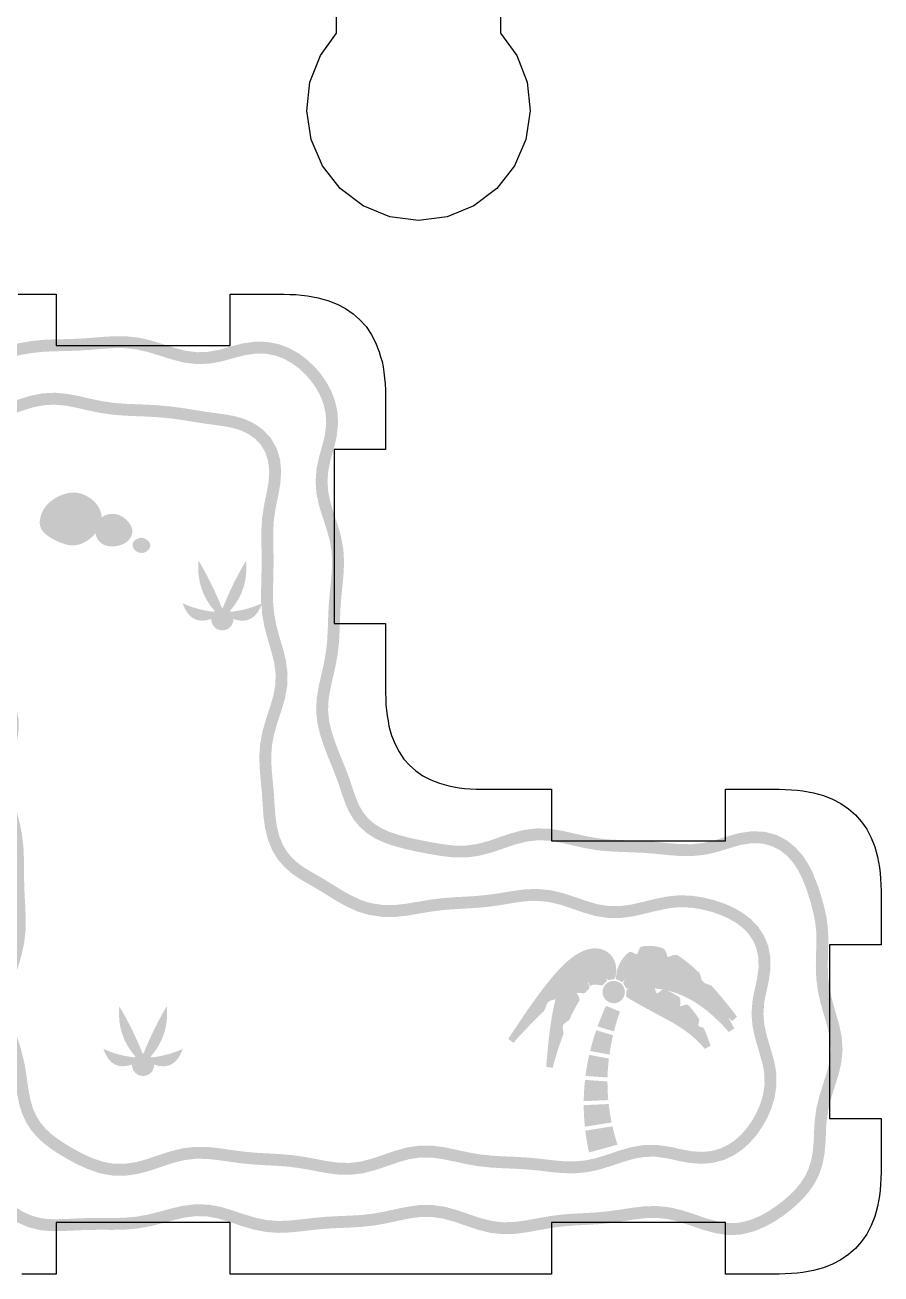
# Model space of a CAD drawing. Header units: millimetres. Extents: x 6 to 591, y 62 to 394.
# Drawn here: x 37.1 to 80.3, y 110.4 to 173.5 of the extents above; entities that cross this region are included whole.
import ezdxf

# ---------------------------------------------------------------- set-up
doc = ezdxf.new("R2010")
doc.units = ezdxf.units.MM
doc.layers.add('CUT', color=1, linetype='Continuous')
doc.layers.add('RASTER', color=7, linetype='Continuous')

msp = doc.modelspace()

# ---------------------------------------------------------------- hatches: boundary and pattern name
at = {"layer": 'RASTER'}
h = msp.add_hatch(color=7, dxfattribs=at)
h.paths.add_polyline_path([(8.23, 152.072), (8.158, 152.38), (8.081, 152.711), (7.997, 153.352), (8.019, 153.986), (8.166, 154.585), (8.433, 155.121), (8.795, 155.572), (9.219, 155.93), (9.673, 156.199), (10.131, 156.394), (10.577, 156.539), (11.011, 156.66), (11.446, 156.778), (11.901, 156.905), (12.4, 157.041), (12.958, 157.168), (13.26, 157.215), (13.569, 157.258), (14.177, 157.307), (14.779, 157.336), (15.372, 157.361), (15.954, 157.405), (16.534, 157.484), (17.118, 157.598), (17.716, 157.728), (18.332, 157.841), (18.964, 157.895), (19.604, 157.858), (20.236, 157.729), (20.852, 157.536), (21.448, 157.327), (22.024, 157.15), (22.584, 157.04), (23.14, 157.011), (23.704, 157.055), (24.285, 157.15), (24.882, 157.263), (25.49, 157.361), (26.1, 157.428), (26.706, 157.466), (27.301, 157.496), (27.888, 157.538), (28.473, 157.604), (29.065, 157.692), (29.671, 157.78), (30.293, 157.833), (30.926, 157.818), (31.559, 157.717), (32.18, 157.544), (32.783, 157.337), (33.365, 157.147), (33.929, 157.014), (34.481, 156.964), (35.037, 157), (35.607, 157.105), (36.196, 157.25), (36.802, 157.394), (37.418, 157.504), (38.034, 157.568), (38.643, 157.595), (39.241, 157.607), (39.831, 157.628), (40.42, 157.666), (41.017, 157.716), (41.627, 157.754), (42.25, 157.75), (42.878, 157.679), (43.502, 157.538), (44.111, 157.351), (44.701, 157.162), (45.27, 157.016), (45.824, 156.946), (46.375, 156.965), (46.936, 157.067), (47.519, 157.229), (47.823, 157.311), (48.145, 157.394), (48.772, 157.481), (49.38, 157.466), (49.949, 157.352), (50.468, 157.155), (50.934, 156.897), (51.348, 156.593), (51.717, 156.251), (52.048, 155.874), (52.34, 155.458), (52.591, 154.996), (52.788, 154.485), (52.912, 153.923), (52.942, 153.32), (52.872, 152.694), (52.796, 152.368), (52.717, 152.061), (52.56, 151.493), (52.447, 150.944), (52.406, 150.409), (52.448, 149.876), (52.568, 149.332), (52.743, 148.77), (52.935, 148.189), (53.101, 147.591), (53.208, 146.982), (53.243, 146.373), (53.22, 145.774), (53.165, 145.188), (53.107, 144.613), (53.064, 144.045), (53.038, 143.474), (53.019, 142.896), (52.987, 142.307), (52.921, 141.713), (52.816, 141.119), (52.685, 140.535), (52.555, 139.966), (52.463, 139.415), (52.436, 138.877), (52.487, 138.342), (52.614, 137.798), (52.796, 137.24), (52.91, 136.946), (53.021, 136.655), (53.242, 136.12), (53.433, 135.631), (53.591, 135.18), (53.728, 134.763), (53.867, 134.376), (54.027, 134.02), (54.224, 133.692), (54.468, 133.398), (54.765, 133.138), (55.117, 132.916), (55.523, 132.731), (55.981, 132.577), (56.49, 132.442), (57.044, 132.317), (57.348, 132.261), (57.651, 132.2), (58.241, 132.103), (58.818, 132.038), (59.381, 132.035), (59.942, 132.11), (60.514, 132.26), (61.104, 132.46), (61.715, 132.666), (62.345, 132.828), (62.988, 132.905), (63.629, 132.882), (64.257, 132.781), (64.867, 132.642), (65.459, 132.507), (66.042, 132.405), (66.623, 132.343), (67.212, 132.313), (67.812, 132.295), (68.419, 132.266), (69.027, 132.216), (69.627, 132.156), (70.213, 132.109), (70.785, 132.105), (71.351, 132.164), (71.923, 132.292), (72.513, 132.475), (72.825, 132.568), (73.162, 132.661), (73.812, 132.759), (74.453, 132.733), (75.051, 132.573), (75.581, 132.299), (76.027, 131.94), (76.387, 131.531), (76.669, 131.098), (76.889, 130.662), (77.067, 130.228), (77.221, 129.791), (77.362, 129.34), (77.492, 128.856), (77.599, 128.328), (77.667, 127.75), (77.675, 127.442), (77.679, 127.134), (77.66, 126.532), (77.649, 125.943), (77.67, 125.365), (77.745, 124.792), (77.875, 124.214), (78.045, 123.623), (78.221, 123.012), (78.353, 122.381), (78.399, 121.737), (78.34, 121.092), (78.193, 120.461), (78.001, 119.85), (77.814, 119.258), (77.672, 118.683), (77.593, 118.11), (77.569, 117.83), (77.561, 117.548), (77.535, 116.988), (77.484, 116.453), (77.385, 115.941), (77.229, 115.464), (77.018, 115.029), (76.764, 114.639), (76.475, 114.287), (76.157, 113.964), (75.809, 113.659), (75.423, 113.36), (74.987, 113.067), (74.489, 112.79), (73.919, 112.554), (73.288, 112.401), (72.929, 112.374), (72.582, 112.375), (71.94, 112.472), (71.318, 112.647), (70.715, 112.854), (70.133, 113.044), (69.567, 113.177), (69.009, 113.236), (68.446, 113.221), (67.869, 113.153), (67.275, 113.061), (66.671, 112.976), (66.062, 112.917), (65.459, 112.881), (64.865, 112.85), (64.28, 112.805), (63.698, 112.729), (63.109, 112.626), (62.507, 112.516), (61.888, 112.432), (61.254, 112.414), (60.617, 112.485), (59.99, 112.64), (59.381, 112.844), (58.792, 113.047), (58.222, 113.205), (57.666, 113.286), (57.112, 113.284), (56.545, 113.209), (55.96, 113.088), (55.359, 112.958), (54.748, 112.85), (54.134, 112.782), (53.527, 112.747), (52.93, 112.723), (52.342, 112.69), (51.754, 112.636), (51.159, 112.566), (50.551, 112.503), (49.928, 112.48), (49.297, 112.526), (48.668, 112.65), (48.053, 112.834), (47.457, 113.035), (46.881, 113.206), (46.323, 113.309), (45.772, 113.325), (45.214, 113.256), (44.639, 113.121), (44.044, 112.957), (43.434, 112.806), (42.814, 112.699), (42.195, 112.645), (41.585, 112.632), (40.986, 112.635), (40.396, 112.63), (39.806, 112.609), (39.208, 112.58), (38.593, 112.565), (38.266, 112.583), (37.924, 112.616), (37.308, 112.769), (36.751, 113.012), (36.273, 113.314), (35.872, 113.639), (35.538, 113.958), (35.251, 114.257), (34.987, 114.534), (34.722, 114.805), (34.436, 115.094), (34.125, 115.424), (33.802, 115.819), (33.494, 116.29), (33.236, 116.84), (33.065, 117.455), (33.023, 117.799), (33, 118.129), (33.013, 118.73), (33.05, 119.313), (33.087, 119.886), (33.109, 120.455), (33.117, 121.029), (33.126, 121.612), (33.158, 122.205), (33.233, 122.803), (33.353, 123.399), (33.501, 123.983), (33.645, 124.55), (33.748, 125.1), (33.782, 125.636), (33.736, 126.17), (33.611, 126.714), (33.431, 127.276), (33.232, 127.858), (33.06, 128.456), (32.95, 129.067), (32.918, 129.679), (32.952, 130.282), (33.025, 130.871), (33.104, 131.446), (33.168, 132.014), (33.21, 132.581), (33.237, 133.149), (33.242, 133.448), (33.25, 133.746), (33.246, 134.309), (33.227, 134.844), (33.182, 135.35), (33.094, 135.825), (32.948, 136.263), (32.735, 136.652), (32.455, 136.981), (32.111, 137.239), (31.712, 137.418), (31.27, 137.515), (30.794, 137.538), (30.289, 137.505), (29.755, 137.447), (29.191, 137.401), (28.89, 137.388), (28.574, 137.4), (27.958, 137.462), (27.343, 137.576), (26.745, 137.698), (26.158, 137.798), (25.574, 137.864), (24.984, 137.901), (24.383, 137.928), (23.775, 137.967), (23.165, 138.031), (22.562, 138.111), (21.973, 138.184), (21.399, 138.218), (20.835, 138.188), (20.27, 138.084), (19.691, 137.914), (19.093, 137.709), (18.474, 137.518), (17.837, 137.389), (17.192, 137.356), (16.553, 137.423), (15.93, 137.558), (15.327, 137.716), (14.74, 137.857), (14.161, 137.955), (13.578, 138.007), (13.285, 138.028), (12.985, 138.043), (12.407, 138.108), (11.867, 138.221), (11.371, 138.386), (10.927, 138.597), (10.532, 138.837), (10.18, 139.095), (9.855, 139.364), (9.539, 139.649), (9.219, 139.963), (8.889, 140.321), (8.556, 140.741), (8.243, 141.236), (7.985, 141.812), (7.831, 142.452), (7.811, 142.816), (7.819, 143.164), (7.928, 143.805), (8.1, 144.424), (8.284, 145.022), (8.438, 145.604), (8.537, 146.176), (8.576, 146.748), (8.569, 147.33), (8.539, 147.926), (8.513, 148.531), (8.503, 149.138), (8.505, 149.738), (8.497, 150.327), (8.456, 150.906), (8.368, 151.483)])
h.paths.add_polyline_path([(8.814, 152.209), (8.957, 151.597), (9.053, 150.973), (9.097, 150.352), (9.105, 149.741), (9.103, 149.142), (9.113, 148.549), (9.139, 147.954), (9.168, 147.349), (9.176, 146.731), (9.133, 146.104), (9.025, 145.476), (8.861, 144.857), (8.676, 144.256), (8.515, 143.674), (8.418, 143.105), (8.411, 142.826), (8.427, 142.54), (8.555, 142.007), (8.773, 141.521), (9.046, 141.089), (9.346, 140.711), (9.65, 140.381), (9.951, 140.086), (10.248, 139.818), (10.549, 139.568), (10.866, 139.336), (11.212, 139.126), (11.596, 138.944), (12.024, 138.801), (12.502, 138.701), (13.033, 138.642), (13.321, 138.627), (13.626, 138.605), (14.239, 138.55), (14.86, 138.445), (15.473, 138.298), (16.07, 138.141), (16.647, 138.016), (17.208, 137.958), (17.763, 137.986), (18.326, 138.1), (18.907, 138.28), (19.509, 138.486), (20.13, 138.668), (20.765, 138.785), (21.401, 138.819), (22.027, 138.782), (22.638, 138.707), (23.235, 138.627), (23.825, 138.565), (24.417, 138.527), (25.016, 138.5), (25.626, 138.461), (26.242, 138.392), (26.855, 138.288), (27.457, 138.165), (28.042, 138.057), (28.616, 137.999), (28.887, 137.988), (29.154, 138), (29.698, 138.044), (30.236, 138.103), (30.789, 138.139), (31.35, 138.112), (31.902, 137.99), (32.417, 137.759), (32.868, 137.421), (33.232, 136.994), (33.5, 136.503), (33.676, 135.976), (33.777, 135.432), (33.826, 134.881), (33.846, 134.322), (33.85, 133.74), (33.841, 133.434), (33.836, 133.129), (33.808, 132.545), (33.765, 131.958), (33.699, 131.372), (33.62, 130.793), (33.55, 130.228), (33.519, 129.678), (33.548, 129.136), (33.645, 128.593), (33.805, 128.037), (34, 127.465), (34.19, 126.873), (34.33, 126.263), (34.384, 125.643), (34.344, 125.025), (34.231, 124.421), (34.083, 123.835), (33.938, 123.266), (33.826, 122.707), (33.756, 122.151), (33.726, 121.591), (33.717, 121.02), (33.709, 120.44), (33.686, 119.855), (33.649, 119.274), (33.613, 118.704), (33.601, 118.144), (33.621, 117.856), (33.655, 117.572), (33.8, 117.05), (34.019, 116.583), (34.287, 116.174), (34.577, 115.82), (34.868, 115.51), (35.149, 115.227), (35.419, 114.951), (35.685, 114.672), (35.962, 114.383), (36.269, 114.089), (36.623, 113.802), (37.033, 113.544), (37.502, 113.339), (38.026, 113.209), (38.312, 113.181), (38.601, 113.165), (39.185, 113.18), (39.78, 113.209), (40.383, 113.23), (40.985, 113.235), (41.58, 113.232), (42.163, 113.244), (42.737, 113.294), (43.31, 113.393), (43.892, 113.538), (44.491, 113.703), (45.109, 113.847), (45.744, 113.926), (46.386, 113.907), (47.021, 113.79), (47.638, 113.607), (48.235, 113.406), (48.813, 113.233), (49.377, 113.121), (49.939, 113.08), (50.509, 113.102), (51.093, 113.162), (51.692, 113.233), (52.297, 113.288), (52.901, 113.322), (53.498, 113.346), (54.083, 113.38), (54.663, 113.445), (55.244, 113.546), (55.836, 113.675), (56.445, 113.801), (57.071, 113.884), (57.709, 113.886), (58.346, 113.793), (58.97, 113.621), (59.574, 113.412), (60.157, 113.217), (60.723, 113.077), (61.279, 113.015), (61.839, 113.031), (62.412, 113.108), (63.003, 113.217), (63.608, 113.323), (64.218, 113.402), (64.826, 113.449), (65.426, 113.48), (66.015, 113.515), (66.6, 113.572), (67.188, 113.655), (67.788, 113.748), (68.403, 113.82), (69.033, 113.836), (69.668, 113.77), (70.295, 113.622), (70.906, 113.423), (71.496, 113.22), (72.067, 113.06), (72.628, 112.975), (72.907, 112.974), (73.195, 112.996), (73.733, 113.126), (74.227, 113.331), (74.674, 113.579), (75.072, 113.847), (75.428, 114.122), (75.745, 114.401), (76.029, 114.689), (76.279, 114.994), (76.495, 115.325), (76.671, 115.689), (76.803, 116.092), (76.889, 116.538), (76.936, 117.03), (76.961, 117.571), (76.97, 117.864), (76.996, 118.176), (77.082, 118.796), (77.236, 119.421), (77.429, 120.03), (77.614, 120.619), (77.746, 121.188), (77.797, 121.743), (77.757, 122.298), (77.638, 122.868), (77.469, 123.457), (77.293, 124.065), (77.153, 124.687), (77.072, 125.315), (77.048, 125.937), (77.06, 126.547), (77.079, 127.14), (77.075, 127.43), (77.068, 127.707), (77.006, 128.233), (76.907, 128.718), (76.786, 129.173), (76.652, 129.602), (76.507, 130.014), (76.343, 130.412), (76.148, 130.798), (75.908, 131.167), (75.61, 131.505), (75.252, 131.794), (74.833, 132.01), (74.362, 132.136), (73.845, 132.157), (73.287, 132.073), (72.99, 131.991), (72.688, 131.901), (72.077, 131.712), (71.449, 131.571), (70.815, 131.505), (70.187, 131.509), (69.573, 131.558), (68.973, 131.619), (68.381, 131.667), (67.788, 131.695), (67.188, 131.714), (66.577, 131.745), (65.958, 131.81), (65.341, 131.919), (64.733, 132.057), (64.143, 132.191), (63.571, 132.284), (63.012, 132.303), (62.455, 132.237), (61.885, 132.091), (61.296, 131.892), (60.686, 131.685), (60.058, 131.52), (59.419, 131.435), (58.782, 131.438), (58.159, 131.508), (57.544, 131.61), (57.235, 131.671), (56.923, 131.729), (56.347, 131.859), (55.808, 132.002), (55.302, 132.173), (54.831, 132.387), (54.406, 132.655), (54.037, 132.978), (53.733, 133.344), (53.494, 133.741), (53.31, 134.152), (53.161, 134.567), (53.023, 134.987), (52.87, 135.423), (52.685, 135.897), (52.464, 136.433), (52.35, 136.73), (52.231, 137.038), (52.036, 137.636), (51.893, 138.245), (51.834, 138.864), (51.866, 139.48), (51.966, 140.082), (52.099, 140.668), (52.228, 141.237), (52.327, 141.798), (52.389, 142.357), (52.42, 142.922), (52.439, 143.497), (52.465, 144.081), (52.509, 144.666), (52.568, 145.246), (52.621, 145.813), (52.643, 146.368), (52.611, 146.913), (52.515, 147.458), (52.361, 148.014), (52.172, 148.587), (51.987, 149.178), (51.853, 149.788), (51.804, 150.409), (51.852, 151.028), (51.976, 151.633), (52.137, 152.215), (52.213, 152.511), (52.28, 152.796), (52.341, 153.338), (52.315, 153.842), (52.212, 154.312), (52.046, 154.744), (51.83, 155.141), (51.575, 155.503), (51.287, 155.832), (50.965, 156.129), (50.609, 156.391), (50.215, 156.61), (49.783, 156.774), (49.313, 156.868), (48.806, 156.88), (48.262, 156.804), (47.976, 156.73), (47.677, 156.65), (47.071, 156.482), (46.439, 156.367), (45.797, 156.345), (45.158, 156.426), (44.534, 156.585), (43.931, 156.779), (43.347, 156.957), (42.778, 157.086), (42.214, 157.15), (41.644, 157.154), (41.06, 157.117), (40.464, 157.068), (39.861, 157.028), (39.257, 157.008), (38.662, 156.995), (38.078, 156.969), (37.502, 156.909), (36.924, 156.806), (36.337, 156.667), (35.733, 156.519), (35.111, 156.403), (34.473, 156.363), (33.833, 156.421), (33.203, 156.568), (32.592, 156.768), (32.002, 156.97), (31.431, 157.129), (30.871, 157.219), (30.311, 157.233), (29.74, 157.184), (29.152, 157.099), (28.551, 157.009), (27.944, 156.94), (27.337, 156.897), (26.74, 156.867), (26.152, 156.83), (25.57, 156.766), (24.985, 156.672), (24.389, 156.559), (23.776, 156.459), (23.148, 156.409), (22.51, 156.443), (21.878, 156.567), (21.261, 156.757), (20.663, 156.966), (20.086, 157.147), (19.526, 157.262), (18.973, 157.293), (18.412, 157.246), (17.834, 157.14), (17.24, 157.01), (16.631, 156.892), (16.018, 156.808), (15.407, 156.762), (14.807, 156.736), (14.216, 156.708), (13.635, 156.662), (13.348, 156.621), (13.07, 156.578), (12.545, 156.458), (12.061, 156.327), (11.605, 156.2), (11.17, 156.081), (10.751, 155.965), (10.342, 155.832), (9.945, 155.662), (9.568, 155.439), (9.227, 155.151), (8.942, 154.796), (8.733, 154.378), (8.616, 153.903), (8.598, 153.38), (8.672, 152.818), (8.742, 152.516), (8.814, 152.209)])
h = msp.add_hatch(color=7, dxfattribs=at)
h.paths.add_polyline_path([(11.082, 149.182), (11.144, 149.511), (11.225, 149.843), (11.451, 150.43), (11.722, 150.942), (11.998, 151.379), (12.253, 151.756), (12.478, 152.094), (12.684, 152.42), (12.891, 152.756), (13.126, 153.114), (13.412, 153.488), (13.771, 153.859), (14.212, 154.197), (14.734, 154.469), (15.323, 154.65), (15.952, 154.728), (16.293, 154.726), (16.613, 154.717), (17.216, 154.67), (17.806, 154.634), (18.395, 154.615), (18.992, 154.604), (19.6, 154.579), (20.216, 154.518), (20.831, 154.409), (21.437, 154.265), (22.027, 154.117), (22.598, 154.005), (23.153, 153.963), (23.704, 154.007), (24.265, 154.134), (24.845, 154.323), (25.446, 154.531), (26.065, 154.708), (26.698, 154.815), (27.331, 154.836), (27.953, 154.785), (28.559, 154.697), (29.151, 154.606), (29.736, 154.536), (30.321, 154.491), (30.915, 154.461), (31.519, 154.422), (32.129, 154.358), (32.736, 154.262), (33.332, 154.152), (33.912, 154.059), (34.476, 154.016), (35.031, 154.046), (35.59, 154.157), (36.165, 154.334), (36.76, 154.545), (37.376, 154.738), (38.009, 154.867), (38.648, 154.9), (39.281, 154.842), (39.896, 154.724), (40.493, 154.587), (41.077, 154.468), (41.654, 154.385), (42.235, 154.34), (42.825, 154.316), (43.425, 154.291), (44.03, 154.25), (44.633, 154.189), (44.935, 154.146), (45.226, 154.107), (45.771, 154.017), (46.268, 153.939), (46.745, 153.875), (47.222, 153.81), (47.711, 153.72), (48.209, 153.576), (48.7, 153.351), (49.156, 153.03), (49.546, 152.609), (49.839, 152.101), (50.014, 151.529), (50.07, 150.922), (50.026, 150.305), (49.919, 149.69), (49.85, 149.381), (49.794, 149.088), (49.705, 148.508), (49.67, 147.931), (49.67, 147.343), (49.683, 146.743), (49.685, 146.137), (49.672, 145.532), (49.656, 144.937), (49.66, 144.354), (49.709, 143.779), (49.814, 143.205), (49.968, 142.621), (50.146, 142.019), (50.303, 141.397), (50.39, 140.757), (50.377, 140.11), (50.262, 139.471), (50.08, 138.85), (49.882, 138.251), (49.714, 137.67), (49.606, 137.101), (49.567, 136.534), (49.585, 135.958), (49.637, 135.367), (49.694, 134.764), (49.734, 134.159), (49.757, 133.853), (49.776, 133.553), (49.851, 133.007), (49.974, 132.514), (50.152, 132.078), (50.382, 131.702), (50.652, 131.384), (50.952, 131.12), (51.27, 130.897), (51.6, 130.698), (51.943, 130.503), (52.303, 130.292), (52.686, 130.055), (53.105, 129.795), (53.572, 129.529), (54.093, 129.287), (54.376, 129.194), (54.658, 129.116), (55.222, 129.035), (55.784, 129.033), (56.359, 129.096), (56.95, 129.195), (57.556, 129.298), (58.169, 129.376), (58.78, 129.425), (59.383, 129.457), (59.975, 129.494), (60.563, 129.555), (61.154, 129.642), (61.756, 129.742), (62.375, 129.823), (63.009, 129.846), (63.648, 129.785), (64.281, 129.638), (64.896, 129.437), (65.491, 129.23), (66.065, 129.066), (66.623, 128.979), (67.179, 128.979), (67.746, 129.059), (68.331, 129.192), (68.935, 129.339), (69.554, 129.463), (69.877, 129.5), (70.209, 129.525), (70.821, 129.499), (71.394, 129.41), (71.926, 129.276), (72.425, 129.107), (72.898, 128.899), (73.347, 128.643), (73.763, 128.327), (74.132, 127.943), (74.432, 127.489), (74.644, 126.973), (74.753, 126.412), (74.758, 125.828), (74.68, 125.241), (74.558, 124.656), (74.491, 124.371), (74.446, 124.099), (74.403, 123.541), (74.451, 122.986), (74.579, 122.415), (74.753, 121.824), (74.93, 121.212), (74.997, 120.887), (75.051, 120.547), (75.06, 119.914), (74.971, 119.317), (74.807, 118.77), (74.591, 118.274), (74.337, 117.821), (74.046, 117.407), (73.716, 117.028), (73.338, 116.687), (72.908, 116.395), (72.422, 116.167), (71.887, 116.02), (71.315, 115.966), (70.724, 116.005), (70.124, 116.112), (69.827, 116.184), (69.544, 116.242), (68.984, 116.322), (68.435, 116.317), (67.88, 116.224), (67.307, 116.058), (66.713, 115.858), (66.1, 115.67), (65.474, 115.538), (64.843, 115.484), (64.219, 115.501), (63.611, 115.561), (63.015, 115.63), (62.428, 115.686), (61.84, 115.72), (61.245, 115.744), (60.639, 115.779), (60.026, 115.846), (59.415, 115.952), (58.814, 116.082), (58.23, 116.204), (57.663, 116.281), (57.109, 116.286), (56.555, 116.207), (55.987, 116.051), (55.399, 115.847), (54.791, 115.641), (54.165, 115.483), (53.528, 115.41), (52.894, 115.428), (52.275, 115.513), (51.673, 115.628), (51.085, 115.735), (50.503, 115.815), (49.92, 115.863), (49.328, 115.894), (48.727, 115.929), (48.12, 115.985), (47.516, 116.064), (46.924, 116.151), (46.347, 116.214), (45.784, 116.223), (45.226, 116.161), (44.661, 116.026), (44.078, 115.835), (43.476, 115.629), (42.853, 115.457), (42.215, 115.365), (41.57, 115.375), (41.229, 115.428), (40.885, 115.501), (40.283, 115.71), (39.746, 115.957), (39.271, 116.213), (38.846, 116.468), (38.456, 116.728), (38.095, 117.003), (37.762, 117.309), (37.464, 117.656), (37.209, 118.048), (37.006, 118.484), (36.857, 118.955), (36.754, 119.451), (36.676, 119.966), (36.596, 120.511), (36.552, 120.79), (36.492, 121.074), (36.344, 121.658), (36.158, 122.252), (35.974, 122.866), (35.84, 123.499), (35.8, 124.146), (35.866, 124.79), (36.015, 125.418), (36.201, 126.027), (36.377, 126.615), (36.505, 127.19), (36.572, 127.76), (36.583, 128.336), (36.559, 128.925), (36.524, 129.526), (36.502, 130.133), (36.496, 130.737), (36.491, 131.332), (36.466, 131.916), (36.399, 132.493), (36.283, 133.073), (36.13, 133.664), (35.971, 134.274), (35.851, 134.903), (35.814, 135.547), (35.88, 136.179), (35.94, 136.496), (36.016, 136.794), (36.142, 137.354), (36.219, 137.882), (36.217, 138.374), (36.128, 138.826), (35.954, 139.234), (35.706, 139.591), (35.395, 139.895), (35.035, 140.146), (34.637, 140.349), (34.208, 140.513), (33.751, 140.646), (33.266, 140.75), (32.753, 140.821), (32.21, 140.844), (31.925, 140.827), (31.638, 140.801), (31.054, 140.704), (30.457, 140.584), (29.843, 140.47), (29.212, 140.403), (28.57, 140.42), (27.931, 140.531), (27.307, 140.716), (26.704, 140.929), (26.121, 141.119), (25.556, 141.244), (24.999, 141.287), (24.436, 141.249), (23.856, 141.149), (23.259, 141.023), (22.648, 140.906), (22.032, 140.823), (21.419, 140.775), (20.815, 140.747), (20.221, 140.716), (19.631, 140.665), (19.036, 140.594), (18.429, 140.52), (17.807, 140.474), (17.173, 140.492), (16.534, 140.591), (16.204, 140.683), (15.878, 140.79), (15.307, 141.051), (14.813, 141.327), (14.388, 141.582), (14.013, 141.802), (13.661, 141.995), (13.309, 142.179), (12.944, 142.38), (12.566, 142.624), (12.192, 142.933), (11.843, 143.318), (11.548, 143.779), (11.325, 144.308), (11.183, 144.887), (11.114, 145.497), (11.105, 145.822), (11.095, 146.131), (11.085, 146.731), (11.06, 147.327), (11.033, 147.933), (11.031, 148.551)])
h.paths.add_polyline_path([(11.677, 149.102), (11.631, 148.528), (11.633, 147.947), (11.66, 147.353), (11.685, 146.748), (11.695, 146.145), (11.704, 145.839), (11.713, 145.539), (11.775, 144.992), (11.896, 144.497), (12.08, 144.06), (12.322, 143.683), (12.607, 143.368), (12.921, 143.11), (13.252, 142.895), (13.593, 142.707), (13.944, 142.523), (14.309, 142.324), (14.695, 142.098), (15.114, 141.846), (15.578, 141.587), (16.097, 141.35), (16.379, 141.257), (16.661, 141.179), (17.227, 141.091), (17.793, 141.075), (18.371, 141.117), (18.964, 141.189), (19.569, 141.262), (20.179, 141.315), (20.785, 141.347), (21.381, 141.374), (21.968, 141.42), (22.552, 141.499), (23.141, 141.611), (23.744, 141.739), (24.364, 141.845), (25.001, 141.888), (25.644, 141.839), (26.279, 141.698), (26.896, 141.497), (27.493, 141.287), (28.069, 141.116), (28.63, 141.018), (29.188, 141.004), (29.757, 141.064), (30.343, 141.173), (30.946, 141.294), (31.562, 141.396), (31.88, 141.425), (32.205, 141.444), (32.807, 141.419), (33.37, 141.342), (33.898, 141.228), (34.399, 141.083), (34.881, 140.898), (35.345, 140.661), (35.779, 140.359), (36.166, 139.98), (36.482, 139.525), (36.704, 139.003), (36.816, 138.433), (36.819, 137.84), (36.733, 137.245), (36.599, 136.654), (36.526, 136.366), (36.474, 136.092), (36.416, 135.533), (36.448, 134.977), (36.557, 134.406), (36.711, 133.815), (36.868, 133.207), (36.992, 132.587), (37.064, 131.964), (37.091, 131.347), (37.096, 130.742), (37.102, 130.147), (37.124, 129.554), (37.158, 128.955), (37.184, 128.343), (37.172, 127.719), (37.097, 127.089), (36.958, 126.464), (36.776, 125.853), (36.594, 125.261), (36.459, 124.69), (36.402, 124.134), (36.436, 123.58), (36.556, 123.014), (36.732, 122.428), (36.921, 121.821), (37.076, 121.21), (37.142, 120.899), (37.189, 120.601), (37.27, 120.054), (37.345, 119.557), (37.439, 119.107), (37.566, 118.702), (37.735, 118.34), (37.945, 118.017), (38.194, 117.727), (38.481, 117.464), (38.805, 117.216), (39.166, 116.976), (39.568, 116.735), (40.014, 116.494), (40.507, 116.267), (41.046, 116.08), (41.338, 116.018), (41.62, 115.974), (42.177, 115.966), (42.73, 116.046), (43.299, 116.202), (43.888, 116.404), (44.497, 116.603), (45.123, 116.754), (45.756, 116.824), (46.385, 116.813), (47, 116.746), (47.599, 116.659), (48.187, 116.581), (48.771, 116.527), (49.361, 116.493), (49.961, 116.462), (50.569, 116.411), (51.179, 116.328), (51.783, 116.218), (52.372, 116.105), (52.944, 116.026), (53.502, 116.011), (54.057, 116.075), (54.622, 116.217), (55.205, 116.414), (55.809, 116.624), (56.432, 116.795), (57.069, 116.886), (57.707, 116.881), (58.332, 116.795), (58.939, 116.668), (59.53, 116.541), (60.11, 116.44), (60.689, 116.377), (61.274, 116.343), (61.87, 116.319), (62.474, 116.284), (63.078, 116.227), (63.675, 116.158), (64.257, 116.101), (64.825, 116.085), (65.386, 116.133), (65.951, 116.252), (66.529, 116.429), (67.127, 116.631), (67.746, 116.81), (68.382, 116.917), (69.024, 116.923), (69.647, 116.833), (69.958, 116.77), (70.248, 116.699), (70.796, 116.601), (71.306, 116.568), (71.779, 116.612), (72.214, 116.732), (72.61, 116.918), (72.967, 117.16), (73.287, 117.449), (73.573, 117.777), (73.828, 118.142), (74.053, 118.541), (74.242, 118.976), (74.384, 119.448), (74.46, 119.954), (74.451, 120.495), (74.407, 120.78), (74.347, 121.067), (74.177, 121.656), (73.998, 122.265), (73.857, 122.894), (73.801, 123.538), (73.85, 124.171), (73.902, 124.489), (73.972, 124.785), (74.088, 125.342), (74.157, 125.865), (74.153, 126.352), (74.066, 126.801), (73.9, 127.207), (73.661, 127.567), (73.363, 127.878), (73.015, 128.141), (72.628, 128.362), (72.208, 128.547), (71.756, 128.7), (71.274, 128.821), (70.762, 128.901), (70.219, 128.924), (69.933, 128.902), (69.647, 128.87), (69.065, 128.753), (68.469, 128.608), (67.854, 128.468), (67.221, 128.379), (66.577, 128.379), (65.935, 128.479), (65.309, 128.658), (64.704, 128.869), (64.119, 129.06), (63.552, 129.191), (62.991, 129.245), (62.425, 129.224), (61.844, 129.148), (61.246, 129.049), (60.637, 128.959), (60.025, 128.896), (59.417, 128.858), (58.82, 128.826), (58.231, 128.779), (57.644, 128.704), (57.05, 128.604), (56.441, 128.501), (55.816, 128.432), (55.178, 128.435), (54.535, 128.528), (54.203, 128.619), (53.872, 128.728), (53.297, 128.995), (52.798, 129.279), (52.371, 129.545), (51.993, 129.778), (51.643, 129.983), (51.297, 130.181), (50.942, 130.394), (50.58, 130.648), (50.223, 130.963), (49.894, 131.349), (49.615, 131.807), (49.402, 132.327), (49.261, 132.894), (49.179, 133.493), (49.158, 133.811), (49.136, 134.117), (49.096, 134.716), (49.04, 135.313), (48.986, 135.922), (48.966, 136.545), (49.01, 137.178), (49.13, 137.81), (49.309, 138.429), (49.508, 139.029), (49.677, 139.609), (49.778, 140.17), (49.79, 140.722), (49.713, 141.283), (49.567, 141.861), (49.39, 142.459), (49.228, 143.074), (49.113, 143.7), (49.06, 144.326), (49.056, 144.943), (49.072, 145.547), (49.085, 146.142), (49.083, 146.736), (49.07, 147.337), (49.07, 147.949), (49.108, 148.572), (49.203, 149.189), (49.262, 149.502), (49.33, 149.807), (49.43, 150.377), (49.468, 150.915), (49.422, 151.412), (49.285, 151.861), (49.06, 152.251), (48.759, 152.576), (48.4, 152.828), (47.999, 153.012), (47.572, 153.135), (47.127, 153.218), (46.664, 153.281), (46.182, 153.346), (45.676, 153.424), (45.137, 153.513), (44.852, 153.552), (44.561, 153.593), (43.979, 153.652), (43.392, 153.692), (42.801, 153.716), (42.199, 153.74), (41.588, 153.789), (40.974, 153.876), (40.366, 154), (39.772, 154.136), (39.196, 154.248), (38.637, 154.299), (38.085, 154.27), (37.526, 154.156), (36.95, 153.975), (36.354, 153.765), (35.737, 153.574), (35.106, 153.45), (34.469, 153.415), (33.841, 153.463), (33.23, 153.561), (32.635, 153.671), (32.05, 153.763), (31.468, 153.824), (30.881, 153.862), (30.283, 153.893), (29.677, 153.939), (29.07, 154.011), (28.471, 154.103), (27.885, 154.188), (27.316, 154.235), (26.758, 154.217), (26.198, 154.122), (25.627, 153.959), (25.036, 153.754), (24.424, 153.555), (23.794, 153.412), (23.154, 153.361), (22.517, 153.41), (21.896, 153.531), (21.295, 153.682), (20.709, 153.821), (20.133, 153.923), (19.558, 153.98), (18.974, 154.004), (18.38, 154.015), (17.777, 154.035), (17.175, 154.072), (16.581, 154.117), (16.283, 154.127), (15.988, 154.128), (15.449, 154.061), (14.963, 153.912), (14.536, 153.689), (14.171, 153.409), (13.867, 153.096), (13.615, 152.767), (13.398, 152.435), (13.193, 152.102), (12.982, 151.767), (12.751, 151.421), (12.501, 151.051), (12.242, 150.641), (11.998, 150.18), (11.799, 149.664), (11.731, 149.385), (11.677, 149.102)])
for points in [[(40.921, 148.992), (40.966, 148.874), (40.997, 148.757), (41.014, 148.641), (41.017, 148.526), (41.005, 148.412), (40.98, 148.298), (40.94, 148.185), (40.886, 148.073), (40.821, 147.964), (40.749, 147.861), (40.67, 147.764), (40.584, 147.672), (40.491, 147.586), (40.39, 147.505), (40.282, 147.43), (40.167, 147.361), (40.048, 147.301), (39.927, 147.255), (39.805, 147.221), (39.681, 147.201), (39.556, 147.194), (39.429, 147.2), (39.301, 147.219), (39.171, 147.251), (39.043, 147.292), (38.917, 147.338), (38.796, 147.389), (38.677, 147.445), (38.562, 147.506), (38.45, 147.571), (38.342, 147.642), (38.237, 147.717), (38.141, 147.797), (38.06, 147.882), (37.995, 147.972), (37.946, 148.067), (37.911, 148.167), (37.892, 148.272), (37.888, 148.381), (37.899, 148.496), (37.922, 148.611), (37.954, 148.722), (37.993, 148.829), (38.04, 148.931), (38.096, 149.03), (38.159, 149.125), (38.231, 149.215), (38.311, 149.301), (38.398, 149.383), (38.491, 149.459), (38.589, 149.529), (38.694, 149.594), (38.804, 149.653), (38.921, 149.707), (39.043, 149.755), (39.171, 149.797), (39.302, 149.831), (39.432, 149.851), (39.562, 149.859), (39.691, 149.855), (39.82, 149.838), (39.949, 149.808), (40.077, 149.765), (40.204, 149.71), (40.326, 149.645), (40.439, 149.573), (40.543, 149.493), (40.637, 149.407), (40.722, 149.314), (40.798, 149.214), (40.864, 149.106), (40.921, 148.992)], [(42.486, 148.188), (42.517, 148.12), (42.54, 148.053), (42.554, 147.986), (42.56, 147.918), (42.557, 147.85), (42.545, 147.782), (42.525, 147.713), (42.496, 147.644), (42.461, 147.578), (42.42, 147.516), (42.375, 147.459), (42.324, 147.408), (42.268, 147.36), (42.208, 147.318), (42.142, 147.281), (42.071, 147.248), (41.997, 147.221), (41.923, 147.197), (41.847, 147.178), (41.77, 147.162), (41.692, 147.152), (41.612, 147.145), (41.532, 147.143), (41.451, 147.145), (41.371, 147.152), (41.294, 147.166), (41.22, 147.187), (41.15, 147.214), (41.083, 147.248), (41.019, 147.288), (40.958, 147.336), (40.901, 147.389), (40.849, 147.447), (40.806, 147.507), (40.771, 147.569), (40.744, 147.633), (40.725, 147.698), (40.715, 147.766), (40.713, 147.835), (40.718, 147.907), (40.73, 147.979), (40.746, 148.051), (40.766, 148.122), (40.789, 148.192), (40.816, 148.262), (40.847, 148.332), (40.882, 148.4), (40.921, 148.469), (40.964, 148.533), (41.014, 148.59), (41.069, 148.64), (41.131, 148.682), (41.199, 148.716), (41.273, 148.743), (41.354, 148.763), (41.44, 148.775), (41.528, 148.78), (41.613, 148.778), (41.696, 148.77), (41.776, 148.756), (41.854, 148.734), (41.929, 148.707), (42.001, 148.672), (42.07, 148.632), (42.137, 148.586), (42.199, 148.538), (42.257, 148.487), (42.311, 148.432), (42.361, 148.375), (42.406, 148.316), (42.448, 148.253), (42.486, 148.188)], [(43.425, 147.327), (43.442, 147.295), (43.454, 147.263), (43.463, 147.23), (43.466, 147.198), (43.465, 147.165), (43.46, 147.131), (43.45, 147.098), (43.436, 147.064), (43.418, 147.031), (43.398, 147), (43.375, 146.972), (43.35, 146.945), (43.323, 146.92), (43.293, 146.898), (43.261, 146.878), (43.226, 146.859), (43.19, 146.844), (43.154, 146.831), (43.117, 146.822), (43.08, 146.816), (43.043, 146.813), (43.005, 146.814), (42.967, 146.817), (42.928, 146.824), (42.891, 146.834), (42.855, 146.846), (42.821, 146.86), (42.789, 146.876), (42.759, 146.894), (42.73, 146.915), (42.703, 146.937), (42.678, 146.962), (42.655, 146.989), (42.636, 147.016), (42.618, 147.045), (42.604, 147.074), (42.593, 147.105), (42.584, 147.136), (42.578, 147.169), (42.575, 147.202), (42.575, 147.235), (42.579, 147.267), (42.586, 147.298), (42.596, 147.328), (42.611, 147.356), (42.629, 147.383), (42.65, 147.409), (42.675, 147.434), (42.702, 147.457), (42.731, 147.478), (42.761, 147.497), (42.793, 147.514), (42.825, 147.53), (42.859, 147.543), (42.894, 147.554), (42.931, 147.564), (42.968, 147.57), (43.005, 147.574), (43.041, 147.574), (43.076, 147.571), (43.111, 147.565), (43.146, 147.555), (43.18, 147.542), (43.214, 147.526), (43.246, 147.507), (43.277, 147.487), (43.306, 147.465), (43.333, 147.441), (43.359, 147.415), (43.382, 147.387), (43.404, 147.358), (43.425, 147.327)], [(46.54, 143.475), (46.289, 143.409), (46.058, 143.39), (45.847, 143.418), (45.657, 143.494), (45.486, 143.617), (45.336, 143.787), (45.207, 144.004), (45.097, 144.269), (45.281, 144.189), (45.469, 144.116), (45.661, 144.05), (45.858, 143.993), (46.059, 143.943), (46.264, 143.9), (46.473, 143.865), (46.687, 143.838), (46.693, 143.844), (46.698, 143.85), (46.704, 143.856), (46.71, 143.862), (46.716, 143.867), (46.722, 143.873), (46.5, 144.148), (46.312, 144.436), (46.158, 144.736), (46.038, 145.049), (45.953, 145.375), (45.902, 145.713), (45.884, 146.063), (45.901, 146.427), (46.068, 146.138), (46.23, 145.845), (46.386, 145.55), (46.537, 145.25), (46.682, 144.948), (46.822, 144.642), (46.956, 144.332), (47.085, 144.02), (47.09, 144.02), (47.095, 144.02), (47.1, 144.02), (47.105, 144.02), (47.11, 144.02), (47.115, 144.02), (47.244, 144.332), (47.378, 144.642), (47.518, 144.948), (47.663, 145.25), (47.814, 145.55), (47.97, 145.845), (48.132, 146.138), (48.299, 146.427), (48.316, 146.063), (48.298, 145.713), (48.247, 145.375), (48.162, 145.049), (48.042, 144.736), (47.888, 144.436), (47.7, 144.148), (47.478, 143.873), (47.484, 143.867), (47.49, 143.862), (47.496, 143.856), (47.502, 143.85), (47.507, 143.844), (47.513, 143.838), (47.727, 143.865), (47.936, 143.9), (48.141, 143.943), (48.342, 143.993), (48.539, 144.05), (48.731, 144.116), (48.919, 144.189), (49.103, 144.269), (48.993, 144.004), (48.864, 143.787), (48.714, 143.617), (48.543, 143.494), (48.353, 143.418), (48.142, 143.39), (47.911, 143.409), (47.66, 143.475), (47.644, 143.328), (47.591, 143.19), (47.503, 143.071), (47.387, 142.979), (47.251, 142.92), (47.104, 142.9), (47.105, 142.9), (47.105, 142.9), (47.105, 142.9), (47.105, 142.9), (47.104, 142.9), (47.103, 142.9), (47.102, 142.9), (47.1, 142.9), (47.098, 142.9), (47.097, 142.9), (47.096, 142.9), (47.095, 142.9), (47.095, 142.9), (47.095, 142.9), (47.095, 142.9), (47.096, 142.9), (46.949, 142.92), (46.813, 142.979), (46.697, 143.071), (46.609, 143.19), (46.556, 143.328)], [(66.899, 125.296), (66.94, 125.407), (66.96, 125.514), (66.972, 125.62), (66.977, 125.723), (66.975, 125.824), (66.965, 125.924), (66.948, 126.023), (66.922, 126.12), (66.888, 126.215), (66.843, 126.309), (66.789, 126.398), (66.724, 126.484), (66.649, 126.563), (66.563, 126.635), (66.469, 126.698), (66.367, 126.75), (66.26, 126.791), (66.149, 126.82), (66.037, 126.838), (65.924, 126.845), (65.813, 126.842), (65.703, 126.83), (65.595, 126.809), (65.489, 126.781), (65.384, 126.745), (65.282, 126.704), (65.181, 126.656), (65.081, 126.602), (64.982, 126.543), (64.883, 126.479), (64.786, 126.409), (64.688, 126.335), (64.59, 126.255), (64.492, 126.17), (64.394, 126.08), (64.295, 125.986), (64.196, 125.886), (64.096, 125.782), (63.995, 125.673), (63.892, 125.559), (63.789, 125.44), (63.685, 125.316), (63.579, 125.188), (63.472, 125.054), (63.364, 124.916), (63.254, 124.773), (63.143, 124.625), (63.029, 124.473), (62.915, 124.315), (62.798, 124.153), (62.68, 123.986), (62.56, 123.815), (62.438, 123.638), (62.314, 123.457), (62.188, 123.272), (62.06, 123.081), (61.93, 122.886), (61.798, 122.686), (61.663, 122.481), (61.527, 122.272), (61.785, 122.075), (61.951, 122.259), (62.115, 122.438), (62.277, 122.612), (62.436, 122.781), (62.592, 122.945), (62.747, 123.103), (62.898, 123.256), (63.047, 123.405), (63.194, 123.548), (63.338, 123.686), (63.418, 123.873), (63.488, 124.062), (63.619, 124.192), (63.817, 124.251), (64.015, 124.301), (64.141, 124.408), (64.265, 124.511), (64.385, 124.609), (64.502, 124.701), (64.616, 124.789), (64.726, 124.871), (64.833, 124.949), (64.936, 125.022), (65.035, 125.089), (65.131, 125.152), (65.176, 125.27), (65.184, 125.436), (65.207, 125.581), (65.367, 125.514), (65.518, 125.436), (65.614, 125.426), (65.678, 125.455), (65.736, 125.48), (65.788, 125.501), (65.835, 125.518), (65.875, 125.532), (65.909, 125.543), (65.937, 125.552), (65.958, 125.559), (65.973, 125.565), (65.983, 125.595), (66.009, 125.741), (66.055, 125.879), (66.065, 125.826), (66.034, 125.705), (65.998, 125.626), (66.008, 125.639), (66.022, 125.649), (66.043, 125.655), (66.07, 125.656), (66.103, 125.651), (66.141, 125.638), (66.183, 125.617), (66.229, 125.587), (66.278, 125.549), (66.33, 125.503), (66.384, 125.448), (66.441, 125.385), (66.503, 125.315), (66.579, 125.239)], [(67.267, 125.149), (67.365, 125.212), (67.448, 125.276), (67.527, 125.334), (67.602, 125.387), (67.674, 125.435), (67.743, 125.478), (67.81, 125.515), (67.874, 125.547), (67.935, 125.574), (67.993, 125.597), (68.048, 125.616), (68.101, 125.631), (68.151, 125.643), (68.199, 125.652), (68.244, 125.659), (68.289, 125.664), (68.332, 125.668), (68.376, 125.67), (68.419, 125.672), (68.464, 125.673), (68.51, 125.673), (68.558, 125.671), (68.609, 125.669), (68.663, 125.665), (68.72, 125.66), (68.781, 125.652), (68.845, 125.643), (68.913, 125.631), (68.986, 125.616), (69.062, 125.598), (69.142, 125.577), (69.226, 125.553), (69.314, 125.525), (69.405, 125.494), (69.5, 125.459), (69.599, 125.42), (69.702, 125.377), (69.807, 125.33), (69.916, 125.278), (70.029, 125.223), (70.144, 125.163), (70.263, 125.099), (70.384, 125.031), (70.509, 124.958), (70.636, 124.881), (70.766, 124.799), (70.898, 124.713), (71.033, 124.622), (71.171, 124.527), (71.311, 124.427), (71.453, 124.323), (71.598, 124.214), (71.745, 124.101), (71.894, 123.983), (72.045, 123.86), (72.199, 123.733), (72.354, 123.601), (72.511, 123.464), (72.671, 123.323), (72.832, 123.177), (73.072, 123.397), (72.937, 123.571), (72.804, 123.741), (72.672, 123.907), (72.542, 124.069), (72.413, 124.227), (72.286, 124.381), (72.16, 124.531), (72.035, 124.677), (71.911, 124.819), (71.789, 124.957), (71.614, 125.03), (71.434, 125.089), (71.311, 125.207), (71.25, 125.395), (71.191, 125.583), (71.074, 125.696), (70.957, 125.805), (70.841, 125.909), (70.726, 126.009), (70.611, 126.104), (70.496, 126.196), (70.381, 126.282), (70.267, 126.365), (70.152, 126.442), (70.038, 126.515), (69.891, 126.515), (69.722, 126.451), (69.57, 126.401), (69.511, 126.578), (69.445, 126.757), (69.345, 126.848), (69.228, 126.885), (69.11, 126.915), (68.992, 126.94), (68.874, 126.958), (68.756, 126.969), (68.637, 126.973), (68.52, 126.97), (68.403, 126.96), (68.287, 126.941), (68.178, 126.893), (68.103, 126.724), (68.045, 126.557), (67.936, 126.57), (67.792, 126.644), (67.654, 126.673), (67.565, 126.603), (67.48, 126.528), (67.402, 126.447), (67.33, 126.361), (67.264, 126.27), (67.205, 126.176), (67.152, 126.077), (67.105, 125.975), (67.064, 125.87), (67.029, 125.761), (67.001, 125.649), (66.98, 125.533), (66.967, 125.414), (66.972, 125.286)], [(66.514, 125.205), (66.493, 125.31), (66.459, 125.4), (66.417, 125.485), (66.37, 125.565), (66.318, 125.641), (66.261, 125.712), (66.197, 125.778), (66.129, 125.839), (66.054, 125.894), (65.973, 125.943), (65.887, 125.985), (65.796, 126.019), (65.7, 126.044), (65.601, 126.06), (65.499, 126.066), (65.397, 126.062), (65.295, 126.048), (65.195, 126.025), (65.098, 125.992), (65.004, 125.952), (64.915, 125.905), (64.83, 125.851), (64.749, 125.791), (64.673, 125.726), (64.601, 125.657), (64.533, 125.583), (64.469, 125.504), (64.409, 125.423), (64.352, 125.337), (64.298, 125.247), (64.247, 125.155), (64.199, 125.058), (64.153, 124.958), (64.109, 124.855), (64.068, 124.748), (64.028, 124.638), (63.991, 124.524), (63.955, 124.406), (63.921, 124.285), (63.888, 124.16), (63.857, 124.032), (63.827, 123.9), (63.798, 123.764), (63.771, 123.624), (63.745, 123.481), (63.719, 123.334), (63.695, 123.183), (63.672, 123.028), (63.649, 122.869), (63.627, 122.707), (63.606, 122.541), (63.586, 122.37), (63.566, 122.196), (63.547, 122.018), (63.529, 121.836), (63.511, 121.65), (63.493, 121.46), (63.476, 121.266), (63.459, 121.068), (63.443, 120.866), (63.763, 120.81), (63.817, 121.003), (63.872, 121.192), (63.927, 121.376), (63.982, 121.555), (64.038, 121.73), (64.094, 121.9), (64.15, 122.066), (64.207, 122.227), (64.263, 122.383), (64.32, 122.535), (64.298, 122.702), (64.266, 122.869), (64.315, 123.01), (64.457, 123.12), (64.602, 123.222), (64.658, 123.345), (64.713, 123.463), (64.768, 123.576), (64.823, 123.685), (64.877, 123.788), (64.93, 123.887), (64.983, 123.981), (65.034, 124.069), (65.085, 124.153), (65.135, 124.232), (65.115, 124.34), (65.042, 124.476), (64.991, 124.601), (65.156, 124.596), (65.318, 124.577), (65.401, 124.597), (65.438, 124.64), (65.473, 124.678), (65.505, 124.712), (65.534, 124.741), (65.559, 124.765), (65.581, 124.786), (65.599, 124.804), (65.614, 124.819), (65.625, 124.832), (65.623, 124.864), (65.58, 125.006), (65.557, 125.15), (65.593, 125.11), (65.631, 124.99), (65.647, 124.904), (65.654, 124.92), (65.665, 124.936), (65.681, 124.953), (65.702, 124.969), (65.731, 124.983), (65.766, 124.996), (65.807, 125.005), (65.855, 125.011), (65.909, 125.013), (65.97, 125.011), (66.036, 125.005), (66.109, 124.996), (66.189, 124.983), (66.284, 124.976)], [(67.483, 124.818), (67.602, 124.815), (67.711, 124.822), (67.815, 124.831), (67.915, 124.838), (68.012, 124.845), (68.106, 124.85), (68.197, 124.853), (68.286, 124.855), (68.372, 124.856), (68.455, 124.856), (68.537, 124.854), (68.616, 124.851), (68.694, 124.846), (68.769, 124.841), (68.843, 124.835), (68.916, 124.828), (68.988, 124.819), (69.059, 124.81), (69.129, 124.8), (69.198, 124.789), (69.267, 124.778), (69.336, 124.765), (69.406, 124.751), (69.475, 124.736), (69.545, 124.72), (69.616, 124.703), (69.687, 124.684), (69.759, 124.664), (69.833, 124.642), (69.907, 124.618), (69.983, 124.593), (70.06, 124.565), (70.138, 124.536), (70.217, 124.504), (70.298, 124.469), (70.381, 124.433), (70.464, 124.393), (70.549, 124.351), (70.636, 124.306), (70.723, 124.259), (70.812, 124.208), (70.902, 124.154), (70.993, 124.098), (71.086, 124.038), (71.179, 123.974), (71.273, 123.908), (71.368, 123.838), (71.464, 123.765), (71.561, 123.689), (71.659, 123.609), (71.757, 123.525), (71.855, 123.439), (71.955, 123.348), (72.054, 123.254), (72.155, 123.157), (72.255, 123.056), (72.356, 122.952), (72.457, 122.844), (72.558, 122.733), (72.659, 122.618), (72.929, 122.799), (72.858, 122.939), (72.786, 123.076), (72.714, 123.211), (72.641, 123.343), (72.568, 123.473), (72.494, 123.6), (72.42, 123.725), (72.345, 123.847), (72.269, 123.966), (72.192, 124.083), (72.055, 124.142), (71.911, 124.189), (71.828, 124.29), (71.811, 124.456), (71.794, 124.625), (71.711, 124.726), (71.627, 124.823), (71.541, 124.917), (71.454, 125.009), (71.366, 125.097), (71.276, 125.182), (71.185, 125.264), (71.092, 125.343), (70.997, 125.418), (70.901, 125.49), (70.767, 125.492), (70.605, 125.433), (70.46, 125.388), (70.422, 125.565), (70.377, 125.745), (70.292, 125.841), (70.185, 125.885), (70.077, 125.924), (69.968, 125.959), (69.857, 125.989), (69.746, 126.015), (69.634, 126.035), (69.522, 126.051), (69.409, 126.061), (69.297, 126.067), (69.183, 126.043), (69.07, 125.899), (68.966, 125.754), (68.861, 125.798), (68.747, 125.914), (68.628, 125.989), (68.52, 125.958), (68.414, 125.922), (68.309, 125.882), (68.206, 125.836), (68.105, 125.785), (68.006, 125.73), (67.91, 125.67), (67.815, 125.605), (67.724, 125.536), (67.635, 125.462), (67.549, 125.383), (67.467, 125.298), (67.389, 125.207), (67.321, 125.099)], [(67.413, 124.64), (67.408, 124.566), (67.393, 124.494), (67.37, 124.425), (67.337, 124.359), (67.296, 124.297), (67.248, 124.242), (67.192, 124.194), (67.131, 124.153), (67.065, 124.12), (66.996, 124.096), (66.923, 124.082), (66.85, 124.077), (66.777, 124.082), (66.704, 124.096), (66.635, 124.12), (66.569, 124.153), (66.508, 124.194), (66.452, 124.242), (66.404, 124.297), (66.363, 124.359), (66.33, 124.425), (66.307, 124.494), (66.292, 124.566), (66.288, 124.64), (66.292, 124.713), (66.307, 124.785), (66.33, 124.855), (66.363, 124.921), (66.404, 124.982), (66.452, 125.038), (66.508, 125.086), (66.569, 125.127), (66.635, 125.159), (66.704, 125.183), (66.777, 125.197), (66.85, 125.202), (66.923, 125.197), (66.996, 125.183), (67.065, 125.159), (67.131, 125.127), (67.192, 125.086), (67.248, 125.038), (67.296, 124.982), (67.337, 124.921), (67.37, 124.855), (67.393, 124.785), (67.408, 124.713)], [(67.471, 124.422), (67.554, 124.354), (67.637, 124.3), (67.718, 124.251), (67.797, 124.204), (67.875, 124.159), (67.952, 124.115), (68.028, 124.072), (68.102, 124.03), (68.175, 123.99), (68.246, 123.95), (68.317, 123.911), (68.386, 123.872), (68.455, 123.834), (68.523, 123.797), (68.589, 123.761), (68.656, 123.725), (68.721, 123.689), (68.786, 123.654), (68.85, 123.619), (68.914, 123.585), (68.977, 123.551), (69.04, 123.518), (69.103, 123.484), (69.166, 123.451), (69.228, 123.418), (69.29, 123.384), (69.352, 123.351), (69.415, 123.318), (69.477, 123.284), (69.539, 123.25), (69.602, 123.216), (69.664, 123.181), (69.727, 123.146), (69.79, 123.11), (69.853, 123.074), (69.916, 123.037), (69.979, 122.999), (70.043, 122.96), (70.107, 122.921), (70.171, 122.88), (70.235, 122.838), (70.299, 122.795), (70.364, 122.751), (70.428, 122.706), (70.493, 122.659), (70.558, 122.611), (70.622, 122.561), (70.687, 122.511), (70.752, 122.458), (70.816, 122.404), (70.88, 122.348), (70.945, 122.291), (71.009, 122.232), (71.072, 122.172), (71.136, 122.109), (71.199, 122.045), (71.261, 121.979), (71.323, 121.912), (71.385, 121.842), (71.446, 121.771), (71.732, 121.925), (71.703, 122.019), (71.673, 122.112), (71.641, 122.205), (71.609, 122.297), (71.575, 122.388), (71.54, 122.478), (71.504, 122.567), (71.467, 122.656), (71.428, 122.743), (71.388, 122.83), (71.283, 122.867), (71.169, 122.894), (71.12, 122.971), (71.143, 123.108), (71.166, 123.25), (71.116, 123.331), (71.065, 123.411), (71.013, 123.489), (70.958, 123.566), (70.902, 123.642), (70.845, 123.716), (70.785, 123.789), (70.724, 123.86), (70.661, 123.93), (70.596, 123.998), (70.482, 124.004), (70.332, 123.957), (70.199, 123.924), (70.209, 124.093), (70.216, 124.266), (70.17, 124.365), (70.093, 124.419), (70.014, 124.47), (69.934, 124.519), (69.852, 124.566), (69.769, 124.61), (69.685, 124.652), (69.599, 124.691), (69.512, 124.727), (69.423, 124.76), (69.325, 124.77), (69.184, 124.668), (69.047, 124.565), (68.979, 124.641), (68.933, 124.789), (68.871, 124.9), (68.776, 124.913), (68.68, 124.923), (68.583, 124.929), (68.486, 124.932), (68.389, 124.932), (68.291, 124.929), (68.193, 124.922), (68.094, 124.912), (67.996, 124.898), (67.897, 124.88), (67.798, 124.858), (67.699, 124.831), (67.599, 124.797), (67.499, 124.746)], [(42.54, 120.975), (42.289, 120.909), (42.058, 120.89), (41.847, 120.918), (41.657, 120.994), (41.486, 121.117), (41.336, 121.287), (41.207, 121.504), (41.097, 121.769), (41.281, 121.689), (41.469, 121.616), (41.661, 121.55), (41.858, 121.493), (42.059, 121.443), (42.264, 121.4), (42.473, 121.365), (42.687, 121.338), (42.693, 121.344), (42.698, 121.35), (42.704, 121.356), (42.71, 121.362), (42.716, 121.367), (42.722, 121.373), (42.5, 121.648), (42.312, 121.936), (42.158, 122.236), (42.038, 122.549), (41.953, 122.875), (41.902, 123.213), (41.884, 123.563), (41.901, 123.927), (42.068, 123.638), (42.23, 123.345), (42.386, 123.05), (42.537, 122.75), (42.682, 122.448), (42.822, 122.142), (42.956, 121.832), (43.085, 121.52), (43.09, 121.52), (43.095, 121.52), (43.1, 121.52), (43.105, 121.52), (43.11, 121.52), (43.115, 121.52), (43.244, 121.832), (43.378, 122.142), (43.518, 122.448), (43.663, 122.75), (43.814, 123.05), (43.97, 123.345), (44.132, 123.638), (44.299, 123.927), (44.316, 123.563), (44.298, 123.213), (44.247, 122.875), (44.162, 122.549), (44.042, 122.236), (43.888, 121.936), (43.7, 121.648), (43.478, 121.373), (43.484, 121.367), (43.49, 121.362), (43.496, 121.356), (43.502, 121.35), (43.507, 121.344), (43.513, 121.338), (43.727, 121.365), (43.936, 121.4), (44.141, 121.443), (44.342, 121.493), (44.539, 121.55), (44.731, 121.616), (44.919, 121.689), (45.103, 121.769), (44.993, 121.504), (44.864, 121.287), (44.714, 121.117), (44.543, 120.994), (44.353, 120.918), (44.142, 120.89), (43.911, 120.909), (43.66, 120.975), (43.644, 120.828), (43.591, 120.69), (43.503, 120.571), (43.387, 120.479), (43.251, 120.42), (43.104, 120.4), (43.105, 120.4), (43.105, 120.4), (43.105, 120.4), (43.105, 120.4), (43.104, 120.4), (43.103, 120.4), (43.102, 120.4), (43.1, 120.4), (43.098, 120.4), (43.097, 120.4), (43.096, 120.4), (43.095, 120.4), (43.095, 120.4), (43.095, 120.4), (43.095, 120.4), (43.096, 120.4), (42.949, 120.42), (42.813, 120.479), (42.697, 120.571), (42.609, 120.69), (42.556, 120.828)], [(66.867, 122.652), (66.868, 122.674), (66.899, 122.793), (66.931, 122.912), (66.965, 123.03), (67, 123.149), (67.037, 123.268), (67.074, 123.388), (67.114, 123.507), (67.154, 123.627), (67.158, 123.654), (66.465, 123.941), (66.447, 123.911), (66.392, 123.789), (66.338, 123.667), (66.286, 123.545), (66.235, 123.422), (66.185, 123.299), (66.137, 123.176), (66.09, 123.053), (66.044, 122.93), (66.029, 122.903)], [(66.638, 121.481), (66.635, 121.499), (66.652, 121.616), (66.671, 121.733), (66.691, 121.85), (66.712, 121.967), (66.734, 122.085), (66.758, 122.202), (66.784, 122.32), (66.811, 122.438), (66.81, 122.46), (65.972, 122.711), (65.958, 122.683), (65.916, 122.559), (65.876, 122.436), (65.838, 122.311), (65.801, 122.187), (65.765, 122.063), (65.731, 121.938), (65.698, 121.814), (65.666, 121.689), (65.654, 121.662)], [(66.543, 120.326), (66.538, 120.341), (66.542, 120.456), (66.547, 120.571), (66.553, 120.687), (66.561, 120.802), (66.57, 120.918), (66.58, 121.034), (66.592, 121.15), (66.605, 121.266), (66.601, 121.284), (65.618, 121.465), (65.607, 121.438), (65.58, 121.313), (65.554, 121.187), (65.53, 121.062), (65.507, 120.936), (65.485, 120.809), (65.465, 120.683), (65.447, 120.557), (65.43, 120.43), (65.421, 120.403)], [(66.581, 119.185), (66.575, 119.199), (66.565, 119.312), (66.557, 119.426), (66.55, 119.54), (66.544, 119.654), (66.54, 119.768), (66.537, 119.882), (66.536, 119.997), (66.535, 120.111), (66.529, 120.126), (65.407, 120.204), (65.4, 120.177), (65.387, 120.05), (65.375, 119.922), (65.365, 119.795), (65.357, 119.667), (65.35, 119.54), (65.344, 119.412), (65.34, 119.284), (65.338, 119.156), (65.332, 119.128)], [(66.749, 118.056), (66.741, 118.07), (66.719, 118.182), (66.697, 118.294), (66.678, 118.407), (66.659, 118.52), (66.642, 118.633), (66.626, 118.746), (66.611, 118.859), (66.598, 118.972), (66.59, 118.985), (65.341, 118.928), (65.337, 118.899), (65.339, 118.771), (65.342, 118.642), (65.347, 118.514), (65.353, 118.385), (65.361, 118.256), (65.371, 118.127), (65.381, 117.998), (65.394, 117.868), (65.391, 117.838)], [(67.046, 116.936), (67.036, 116.951), (67.001, 117.062), (66.967, 117.174), (66.934, 117.286), (66.903, 117.397), (66.873, 117.509), (66.844, 117.621), (66.816, 117.733), (66.79, 117.845), (66.781, 117.859), (65.423, 117.64), (65.423, 117.609), (65.439, 117.48), (65.458, 117.35), (65.477, 117.22), (65.498, 117.091), (65.521, 116.961), (65.545, 116.831), (65.571, 116.701), (65.598, 116.571), (65.6, 116.537)]]:
    msp.add_hatch(color=7, dxfattribs=at).paths.add_polyline_path(points)

# ---------------------------------------------------------------- linework, layer by layer
at = {"layer": 'CUT'}
for points in [[(61.138, 177.102), (61.138, 173.059), (61.954, 171.933), (62.478, 170.576), (62.638, 169.131), (62.422, 167.693), (61.847, 166.358), (60.948, 165.214), (59.788, 164.339), (58.442, 163.789), (57, 163.601), (55.558, 163.789), (54.212, 164.339), (53.052, 165.214), (52.153, 166.358), (51.578, 167.693), (51.362, 169.131), (51.522, 170.576), (52.046, 171.933), (52.863, 173.059), (52.863, 177.102)], [(36.803, 159.877), (37.299, 159.877), (37.795, 159.877), (38.291, 159.877), (38.713, 159.877), (38.713, 157.277), (47.488, 157.277), (47.488, 159.877), (48.215, 159.877), (48.711, 159.877), (49.208, 159.877), (49.704, 159.877), (50.202, 159.877), (50.507, 159.867), (50.815, 159.858), (51.103, 159.828), (51.391, 159.798), (51.661, 159.748), (51.93, 159.698), (52.18, 159.628), (52.431, 159.558), (52.894, 159.377), (53.318, 159.155), (53.703, 158.891), (54.047, 158.587), (54.352, 158.242), (54.615, 157.858), (54.837, 157.434), (55.018, 156.971), (55.088, 156.72), (55.158, 156.47), (55.208, 156.2), (55.258, 155.931), (55.288, 155.643), (55.318, 155.355), (55.328, 155.047), (55.338, 154.742), (55.338, 154.24), (55.338, 153.74), (55.338, 153.24), (55.338, 152.74), (55.338, 152.027), (52.738, 152.027), (52.738, 143.252), (55.338, 143.252), (55.338, 142.74), (55.338, 142.24), (55.338, 141.74), (55.338, 141.24), (55.338, 140.74), (55.338, 140.24), (55.338, 139.742), (55.347, 139.441), (55.357, 139.144), (55.386, 138.865), (55.414, 138.588), (55.462, 138.329), (55.51, 138.072), (55.577, 137.833), (55.643, 137.596), (55.814, 137.16), (56.021, 136.764), (56.266, 136.406), (56.547, 136.087), (56.867, 135.805), (57.224, 135.561), (57.62, 135.353), (58.056, 135.183), (58.294, 135.116), (58.532, 135.05), (58.789, 135.002), (59.048, 134.954), (59.325, 134.925), (59.604, 134.897), (59.902, 134.887), (60.202, 134.877), (60.7, 134.877), (61.2, 134.877), (61.7, 134.877), (62.2, 134.877), (62.7, 134.877), (63.2, 134.877), (63.713, 134.877), (63.713, 132.277), (72.488, 132.277), (72.488, 134.877), (73.2, 134.877), (73.7, 134.877), (74.2, 134.877), (74.7, 134.877), (75.202, 134.877), (75.507, 134.867), (75.815, 134.858), (76.103, 134.828), (76.391, 134.798), (76.661, 134.748), (76.93, 134.698), (77.18, 134.628), (77.431, 134.558), (77.894, 134.377), (78.318, 134.155), (78.703, 133.891), (79.047, 133.587), (79.352, 133.242), (79.615, 132.858), (79.837, 132.434), (80.018, 131.971), (80.088, 131.72), (80.158, 131.47), (80.208, 131.2), (80.258, 130.931), (80.288, 130.643), (80.318, 130.355), (80.328, 130.047), (80.337, 129.742), (80.337, 129.25), (80.337, 128.76), (80.337, 128.271), (80.337, 127.781), (80.337, 127.027), (77.738, 127.027), (77.738, 118.252), (80.337, 118.252), (80.337, 117.498), (80.337, 117.009), (80.337, 116.519), (80.337, 116.029), (80.337, 115.538), (80.328, 115.233), (80.318, 114.925), (80.288, 114.637), (80.258, 114.348), (80.208, 114.079), (80.158, 113.809), (80.088, 113.559), (80.018, 113.309), (79.837, 112.846), (79.615, 112.422), (79.352, 112.037), (79.047, 111.692), (78.703, 111.388), (78.318, 111.125), (77.894, 110.903), (77.431, 110.722), (77.18, 110.651), (76.93, 110.581), (76.661, 110.532), (76.391, 110.482), (76.103, 110.452), (75.815, 110.422), (75.507, 110.412), (75.202, 110.402), (74.704, 110.402), (74.208, 110.402), (73.711, 110.402), (73.215, 110.402), (72.488, 110.402), (72.488, 113.002), (63.713, 113.002), (63.713, 110.402), (63.291, 110.402), (62.795, 110.402), (62.299, 110.402), (61.803, 110.402), (61.306, 110.402), (60.81, 110.402), (60.314, 110.402), (59.818, 110.402), (59.322, 110.402), (58.825, 110.402), (58.329, 110.402), (57.833, 110.402), (57.337, 110.402), (56.841, 110.402), (56.344, 110.402), (55.848, 110.402), (55.352, 110.402), (54.856, 110.402), (54.359, 110.402), (53.863, 110.402), (53.367, 110.402), (52.871, 110.402), (52.375, 110.402), (51.878, 110.402), (51.382, 110.402), (50.886, 110.402), (50.39, 110.402), (49.894, 110.402), (49.397, 110.402), (48.901, 110.402), (48.405, 110.402), (47.909, 110.402), (47.488, 110.402), (47.488, 113.002), (38.713, 113.002), (38.713, 110.402), (37.985, 110.402), (37.489, 110.402), (36.992, 110.402)]]:
    msp.add_lwpolyline(points, dxfattribs=at)

doc.saveas('drawing.dxf')
